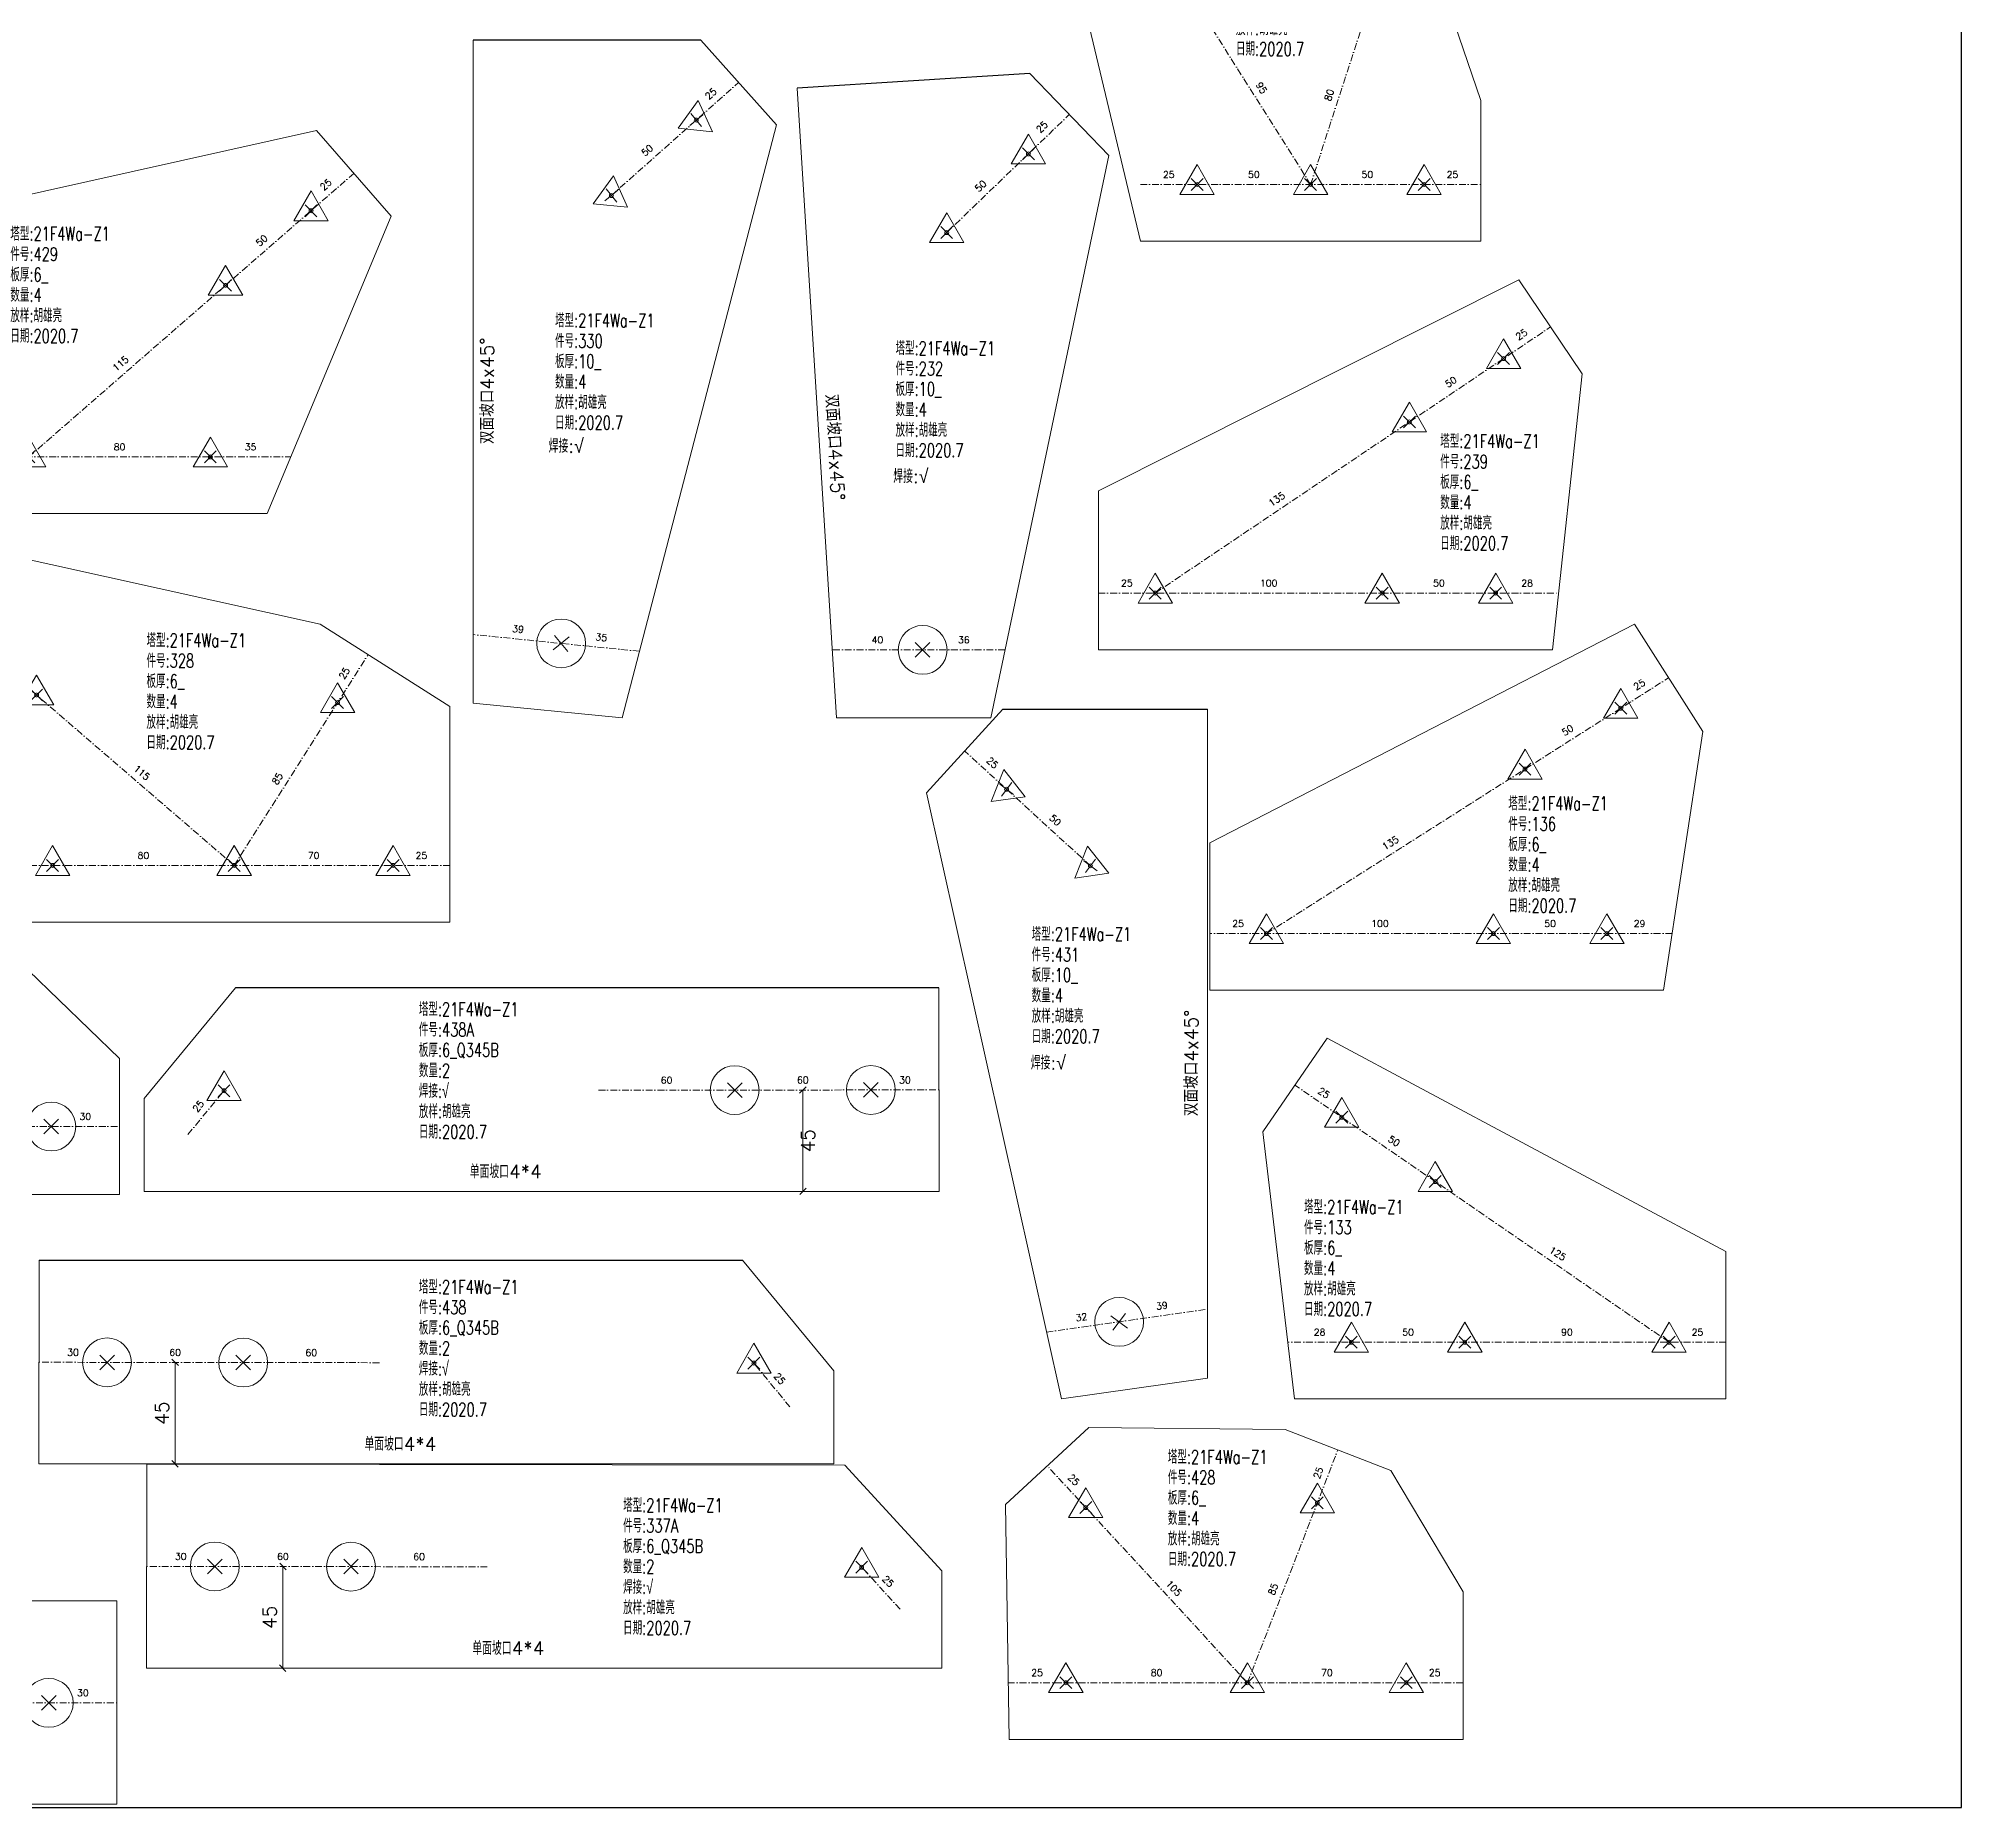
# Model space of a CAD drawing. Extents: x 1310 to 15542, y -76 to 8381.
# Drawn here: x 4231 to 5079, y 7151 to 7930 of the extents above; entities that cross this region are included whole.
import ezdxf
from ezdxf.enums import TextEntityAlignment as Align

# ---------------------------------------------------------------- set-up
doc = ezdxf.new("R2010")
doc.units = 0
doc.header["$MEASUREMENT"] = 0
doc.linetypes.add('一点画线', pattern=[5.2, 3, -1, 0.2, -1])
doc.layers.get('0').update_dxf_attribs({"linetype": 'CONTINUOUS', "lineweight": 25})
for name, color, linetype, lineweight in [('1', 7, 'CONTINUOUS', 25), ('2', 7, 'CONTINUOUS', 25), ('5', 7, 'CONTINUOUS', 25)]:
    doc.layers.add(name, color=color, linetype=linetype, lineweight=lineweight)
doc.styles.add('HZ', font='txt.shx', dxfattribs={"width": 0.7, "oblique": 12, "bigfont": 'hztxt.shx'})
doc.styles.get("Standard").update_dxf_attribs({"font": 'simplex.shx', "width": 0.7, "height": 3, "bigfont": 'gbhzfs.shx'})

# ---------------------------------------------------------------- blocks, each defined once
blk = doc.blocks.new('板孔17.5')
at = {"layer": '5', "color": 7, "linetype": 'Continuous', "lineweight": 13}
for p, q in [((0, 1), (-0.866, -0.5)), ((0.866, -0.5), (0, 1)), ((-0.3, -0.3), (0.3, 0.3)), ((0.3, -0.3), (-0.3, 0.3)), ((-0.866, -0.5), (0.866, -0.5))]:
    blk.add_line(p, q, dxfattribs=at)
at = {"layer": '5', "color": 7, "linetype": 'Continuous', "lineweight": 0}
blk.add_circle((0, 0), 0.1, dxfattribs=at)
blk = doc.blocks.new('PLKM_2efb2bea-b016-402b-b2bc-6c4419df2ce5', base_point=(7185.74, 15514.86))
at = {"layer": '1', "color": 7, "linetype": 'Continuous', "lineweight": 18}
for p, q in [((7007.15, 15595.51), (6819.96, 15499.22)), ((7037.19, 15548.26), (7007.15, 15595.51)), ((7019.96, 15434.22), (7037.19, 15548.26)), ((6819.96, 15499.22), (6819.96, 15434.22)), ((6819.96, 15434.22), (7019.96, 15434.22))]:
    blk.add_line(p, q, dxfattribs=at)
at = {"layer": '2', "color": 9, "linetype": '一点画线', "lineweight": 13}
for p, q in [((6844.96, 15459.22), (7022.17, 15571.89)), ((7023.74, 15459.22), (6819.96, 15459.22))]:
    blk.add_line(p, q, dxfattribs=at)
at = {"layer": '1', "color": 7, "linetype": 'Continuous', "lineweight": 0, "xscale": 8.75, "yscale": 8.75, "zscale": 8.75}
for p in [(7001.07, 15558.47), (6958.88, 15531.65), (6844.96, 15459.22), (6944.96, 15459.22), (6994.96, 15459.22)]:
    blk.add_blockref('板孔17.5', p, dxfattribs=at)
at = {"layer": '1', "color": 7, "linetype": 'Continuous', "lineweight": 13, "insert": (6951.52, 15519.54), "char_height": 6, "width": 600, "attachment_point": 1, "line_spacing_factor": 0.9}
blk.add_mtext('塔型:21F4Wa-Z1\\P件号:136\\P板厚:6_\\P数量:4\\P放样:胡雄亮\\P日期:2020.7', dxfattribs=at)
at = {"layer": '2', "color": 7, "linetype": 'Continuous', "lineweight": 13}
for s, p in [('25', (7010.55, 15566.87)), ('50', (6978.9, 15546.75)), ('135', (6900.85, 15497.12))]:
    blk.add_text(s, height=3, rotation=32, dxfattribs=at).set_placement(p, align=Align.BOTTOM_CENTER)
for s, p in [('25', (6832.46, 15461.22)), ('100', (6894.96, 15461.22)), ('50', (6969.96, 15461.22)), ('29', (7009.35, 15461.22))]:
    blk.add_text(s, height=3, dxfattribs=at).set_placement(p, align=Align.BOTTOM_CENTER)
blk = doc.blocks.new('PLKM_21301c6a-1b52-42dd-b8d4-a439b46438a1', base_point=(5581.8, 15513.64))
at = {"layer": '1', "color": 7, "linetype": 'Continuous', "lineweight": 18}
for p, q in [((5301.03, 15593.07), (5272.72, 15551.86)), ((5476.72, 15499.22), (5301.03, 15593.07)), ((5272.72, 15551.86), (5286.72, 15434.22)), ((5476.72, 15434.22), (5476.72, 15499.22)), ((5286.72, 15434.22), (5476.72, 15434.22))]:
    blk.add_line(p, q, dxfattribs=at)
at = {"layer": '2', "color": 9, "linetype": '一点画线', "lineweight": 13}
for p, q in [((5451.72, 15459.22), (5286.88, 15572.46)), ((5476.72, 15459.22), (5283.75, 15459.22))]:
    blk.add_line(p, q, dxfattribs=at)
at = {"layer": '1', "color": 7, "linetype": 'Continuous', "lineweight": 0, "xscale": 8.75, "yscale": 8.75, "zscale": 8.75}
for p in [(5307.48, 15558.31), (5348.69, 15529.99), (5311.72, 15459.22), (5361.72, 15459.22), (5451.72, 15459.22)]:
    blk.add_blockref('板孔17.5', p, dxfattribs=at)
at = {"layer": '1', "color": 7, "linetype": 'Continuous', "lineweight": 13, "insert": (5290.87, 15521.78), "char_height": 6, "width": 600, "attachment_point": 1, "line_spacing_factor": 0.9}
blk.add_mtext('塔型:21F4Wa-Z1\\P件号:133\\P板厚:6_\\P数量:4\\P放样:胡雄亮\\P日期:2020.7', dxfattribs=at)
at = {"layer": '2', "color": 7, "linetype": 'Continuous', "lineweight": 13}
for s, p in [('25', (5298.31, 15567.03)), ('50', (5329.22, 15545.8)), ('125', (5401.34, 15496.25))]:
    blk.add_text(s, height=3, rotation=327, dxfattribs=at).set_placement(p, align=Align.BOTTOM_CENTER)
for s, p in [('28', (5297.74, 15461.22)), ('50', (5336.72, 15461.22)), ('90', (5406.72, 15461.22)), ('25', (5464.22, 15461.22))]:
    blk.add_text(s, height=3, dxfattribs=at).set_placement(p, align=Align.BOTTOM_CENTER)
blk = doc.blocks.new('板孔21.5')
at = {"layer": '5', "color": 7, "linetype": 'Continuous', "lineweight": 13}
for p, q in [((-0.3, -0.3), (0.3, 0.3)), ((0.3, -0.3), (-0.3, 0.3))]:
    blk.add_line(p, q, dxfattribs=at)
blk.add_circle((0, 0), 1, dxfattribs=at)
blk = doc.blocks.new('PLKM_c6b155cf-644b-4ba2-95a2-b3d99ec414cb', base_point=(5397.73, 13278.19))
at = {"color": 0, "linetype": 'Continuous'}
blk.add_line((5387.36, 13323.76), (5077.4, 13323.76), dxfattribs=at)
at = {"layer": '1', "color": 7, "linetype": 'Continuous', "lineweight": 18}
for p, q in [((5037.22, 13274.99), (5077.4, 13323.76)), ((5387.36, 13323.76), (5387.46, 13234.01)), ((5037.22, 13234.01), (5037.22, 13274.99)), ((5387.46, 13234.01), (5037.22, 13234.01))]:
    blk.add_line(p, q, dxfattribs=at)
at = {"layer": '2', "color": 9, "linetype": '一点画线', "lineweight": 13}
for p, q in [((5056.51, 13259.09), (5072.41, 13278.39)), ((5237.41, 13278.58), (5387.41, 13278.76))]:
    blk.add_line(p, q, dxfattribs=at)
at = {"layer": '2', "color": 9, "linetype": 'Continuous', "lineweight": 18}
for p, q in [((5328.82, 13280.11), (5326, 13277.27)), ((5327.41, 13278.69), (5327.46, 13234.02)), ((5328.88, 13235.44), (5326.05, 13232.61))]:
    blk.add_line(p, q, dxfattribs=at)
at = {"layer": '1', "color": 7, "linetype": 'Continuous', "lineweight": 0}
for name, p, xscale, yscale, zscale in [('板孔17.5', (5072.41, 13278.39), -8.75, 8.75, 8.75), ('板孔21.5', (5297.41, 13278.65), -10.75, 10.75, 10.75), ('板孔21.5', (5357.41, 13278.73), -10.75, 10.75, 10.75)]:
    blk.add_blockref(name, p, dxfattribs=dict(at, xscale=xscale, yscale=yscale, zscale=zscale))
at = {"layer": '1', "color": 7, "linetype": 'Continuous', "lineweight": 13}
blk.add_text('单面坡口4*4', height=6, dxfattribs=at).set_placement((5196.52, 13238.01), align=Align.BOTTOM_CENTER)
at = {"layer": '1', "color": 7, "linetype": 'Continuous', "lineweight": 13, "insert": (5158.25, 13317.29), "char_height": 6, "width": 600, "attachment_point": 1, "line_spacing_factor": 0.9}
blk.add_mtext('塔型:21F4Wa-Z1\\P件号:438A\\P板厚:6_Q345B\\P数量:2\\P焊接:√\\P放样:胡雄亮\\P日期:2020.7', dxfattribs=at)
at = {"layer": '2', "color": 7, "linetype": 'Continuous', "lineweight": 13}
for s, p in [('60', (5267.41, 13280.62)), ('60', (5327.41, 13280.69)), ('30', (5372.41, 13280.74))]:
    blk.add_text(s, height=3, dxfattribs=at).set_placement(p, align=Align.BOTTOM_CENTER)
for s, height, rotation, p in [('25', 3, 50, (5062.92, 13270.01)), ('45', 6, 90, (5334.44, 13256.36))]:
    blk.add_text(s, height=height, rotation=rotation, dxfattribs=at).set_placement(p, align=Align.BOTTOM_CENTER)
blk = doc.blocks.new('PLKM_28240011-e366-495c-9762-8285798c0c77', base_point=(5040.28, 13278.19))
at = {"color": 0, "linetype": 'Continuous'}
blk.add_line((4656.67, 13323.76), (4966.63, 13323.76), dxfattribs=at)
at = {"layer": '1', "color": 7, "linetype": 'Continuous', "lineweight": 18}
for p, q in [((4656.67, 13323.76), (4656.57, 13234.01)), ((5006.81, 13274.99), (4966.63, 13323.76)), ((5006.81, 13234.01), (5006.81, 13274.99)), ((4656.57, 13234.01), (5006.81, 13234.01))]:
    blk.add_line(p, q, dxfattribs=at)
at = {"layer": '2', "color": 9, "linetype": '一点画线', "lineweight": 13}
for p, q in [((4806.62, 13278.58), (4656.62, 13278.76)), ((4987.51, 13259.09), (4971.62, 13278.39))]:
    blk.add_line(p, q, dxfattribs=at)
at = {"layer": '2', "color": 9, "linetype": 'Continuous', "lineweight": 18}
for p, q in [((4715.2, 13280.11), (4718.03, 13277.27)), ((4716.62, 13278.69), (4716.56, 13234.02)), ((4715.15, 13235.44), (4717.98, 13232.61))]:
    blk.add_line(p, q, dxfattribs=at)
at = {"layer": '1', "color": 7, "linetype": 'Continuous', "lineweight": 0}
for name, p, xscale, yscale, zscale in [('板孔21.5', (4686.62, 13278.73), 10.75, 10.75, 10.75), ('板孔21.5', (4746.62, 13278.65), 10.75, 10.75, 10.75), ('板孔17.5', (4971.62, 13278.39), 8.75, 8.75, 8.75)]:
    blk.add_blockref(name, p, dxfattribs=dict(at, xscale=xscale, yscale=yscale, zscale=zscale))
at = {"layer": '1', "color": 7, "linetype": 'Continuous', "lineweight": 13}
blk.add_text('单面坡口4*4', height=6, dxfattribs=at).set_placement((4815.87, 13238.01), align=Align.BOTTOM_CENTER)
at = {"layer": '1', "color": 7, "linetype": 'Continuous', "lineweight": 13, "insert": (4824, 13314.96), "char_height": 6, "width": 600, "attachment_point": 1, "line_spacing_factor": 0.9}
blk.add_mtext('塔型:21F4Wa-Z1\\P件号:438\\P板厚:6_Q345B\\P数量:2\\P焊接:√\\P放样:胡雄亮\\P日期:2020.7', dxfattribs=at)
at = {"layer": '2', "color": 7, "linetype": 'Continuous', "lineweight": 13}
for s, p in [('30', (4671.62, 13280.74)), ('60', (4716.62, 13280.69)), ('60', (4776.62, 13280.62))]:
    blk.add_text(s, height=3, dxfattribs=at).set_placement(p, align=Align.BOTTOM_CENTER)
for s, height, rotation, p in [('25', 3, 310, (4981.11, 13270.01)), ('45', 6, 90, (4715.59, 13256.36))]:
    blk.add_text(s, height=height, rotation=rotation, dxfattribs=at).set_placement(p, align=Align.BOTTOM_CENTER)
blk = doc.blocks.new('PLKM_cfa0d4a4-edfb-4e92-ad56-e556e73ffd2a', base_point=(4770.28, 14009.61))
at = {"layer": '1', "color": 7, "linetype": 'Continuous', "lineweight": 18}
for p, q in [((4365.42, 14055.23), (4365.31, 13965.38)), ((4673.01, 14054.85), (4365.42, 14055.23)), ((4715.68, 14008.31), (4673.01, 14054.85)), ((4715.68, 13965.38), (4715.68, 14008.31)), ((4365.31, 13965.38), (4715.68, 13965.38))]:
    blk.add_line(p, q, dxfattribs=at)
at = {"layer": '2', "color": 9, "linetype": '一点画线', "lineweight": 13}
for p, q in [((4515.36, 14010.04), (4365.36, 14010.23)), ((4697.26, 13991.41), (4680.36, 14009.84))]:
    blk.add_line(p, q, dxfattribs=at)
at = {"layer": '2', "color": 9, "linetype": 'Continuous', "lineweight": 18}
for p, q in [((4423.95, 14011.57), (4426.77, 14008.74)), ((4425.36, 14010.15), (4425.3, 13965.4)), ((4423.89, 13966.82), (4426.72, 13963.99))]:
    blk.add_line(p, q, dxfattribs=at)
at = {"layer": '1', "color": 7, "linetype": 'Continuous', "lineweight": 0}
for name, p, xscale, yscale, zscale in [('板孔21.5', (4395.36, 14010.19), 10.75, 10.75, 10.75), ('板孔21.5', (4455.36, 14010.12), 10.75, 10.75, 10.75), ('板孔17.5', (4680.36, 14009.84), 8.75, 8.75, 8.75)]:
    blk.add_blockref(name, p, dxfattribs=dict(at, xscale=xscale, yscale=yscale, zscale=zscale))
at = {"layer": '1', "color": 7, "linetype": 'Continuous', "lineweight": 13}
blk.add_text('单面坡口4*4', height=6, dxfattribs=at).set_placement((4524.68, 13969.39), align=Align.BOTTOM_CENTER)
at = {"layer": '1', "color": 7, "linetype": 'Continuous', "lineweight": 13, "insert": (4575.26, 14040.14), "char_height": 6, "width": 600, "attachment_point": 1, "line_spacing_factor": 0.9}
blk.add_mtext('塔型:21F4Wa-Z1\\P件号:337A\\P板厚:6_Q345B\\P数量:2\\P焊接:√\\P放样:胡雄亮\\P日期:2020.7', dxfattribs=at)
at = {"layer": '2', "color": 7, "linetype": 'Continuous', "lineweight": 13}
for s, p in [('30', (4380.36, 14012.21)), ('60', (4425.36, 14012.15)), ('60', (4485.36, 14012.08))]:
    blk.add_text(s, height=3, dxfattribs=at).set_placement(p, align=Align.BOTTOM_CENTER)
for s, height, rotation, p in [('25', 3, 314, (4690.28, 14001.98)), ('45', 6, 90, (4424.33, 13987.78))]:
    blk.add_text(s, height=height, rotation=rotation, dxfattribs=at).set_placement(p, align=Align.BOTTOM_CENTER)
blk = doc.blocks.new('PLKM_bfdd4485-46bb-4272-95eb-bc28a24a1358', base_point=(4612.39, 13284.55))
at = {"color": 0, "linetype": 'Continuous'}
blk.add_line((4322.92, 13436.49), (4413, 13436.49), dxfattribs=at)
at = {"layer": '1', "color": 7, "linetype": 'Continuous', "lineweight": 18}
for p, q in [((4322.92, 13436.49), (4289.21, 13399.57)), ((4413, 13141.8), (4413, 13436.49)), ((4289.21, 13399.57), (4348.66, 13132.61)), ((4348.66, 13132.61), (4413, 13141.8))]:
    blk.add_line(p, q, dxfattribs=at)
at = {"layer": '2', "color": 9, "linetype": '一点画线', "lineweight": 13}
for p, q in [((4361.46, 13367.46), (4306.07, 13418.03)), ((4342.12, 13161.98), (4413, 13172.11))]:
    blk.add_line(p, q, dxfattribs=at)
at = {"layer": '1', "color": 7, "linetype": 'Continuous', "lineweight": 0}
for name, p, xscale, yscale, zscale, rotation in [('板孔17.5', (4324.53, 13401.17), 8.749999999999034, 8.75, 8.75, 8.13010235414924), ('板孔17.5', (4361.46, 13367.46), 8.749999999999034, 8.75, 8.75, 8.13010235414924), ('板孔21.5', (4374.11, 13166.55), 10.75000000000014, 10.75, 10.75, 8.130102354151866)]:
    blk.add_blockref(name, p, dxfattribs=dict(at, xscale=xscale, yscale=yscale, zscale=zscale, rotation=rotation))
at = {"layer": '1', "color": 7, "linetype": 'Continuous', "lineweight": 13, "insert": (4335.56, 13340.36), "char_height": 6, "width": 600, "attachment_point": 1, "line_spacing_factor": 0.9}
blk.add_mtext('塔型:21F4Wa-Z1\\P件号:431\\P板厚:10_\\P数量:4\\P放样:胡雄亮\\P日期:2020.7', dxfattribs=at)
at = {"layer": '2', "color": 7, "linetype": 'Continuous', "lineweight": 13}
for s, rotation, p in [('25', 318.1301, (4316.65, 13411.08)), ('50', 318.1301, (4344.34, 13385.79)), ('39', 8.1301, (4393.28, 13171.31)), ('32', 8.1301, (4357.83, 13166.24))]:
    blk.add_text(s, height=3, rotation=rotation, dxfattribs=at).set_placement(p, align=Align.BOTTOM_CENTER)
at = {"layer": '2', "color": 2, "linetype": 'Continuous', "lineweight": 18, "style": 'HZ'}
blk.add_text('双面坡口4x45%%D', height=6, rotation=90, dxfattribs=at).set_placement((4410.66, 13257.18), align=Align.BOTTOM_LEFT)
at = {"layer": '2', "color": 2, "linetype": 'Continuous', "lineweight": 13}
blk.add_text('焊接:√', height=6, dxfattribs=at).set_placement((4335.18, 13277.73))
blk = doc.blocks.new('PLKM_f08cd9c3-46ad-4f88-a223-9dddd6a9edb5', base_point=(3736.44, 13226.16))
at = {"layer": '1', "color": 7, "linetype": 'Continuous', "lineweight": 18}
for p, q in [((3614.78, 13310.52), (3462.28, 13276.63)), ((3647.64, 13272.83), (3614.78, 13310.52)), ((3462.28, 13276.63), (3393.01, 13242.86)), ((3593.01, 13141.8), (3647.64, 13272.83)), ((3393.01, 13242.86), (3393.01, 13141.8)), ((3393.01, 13141.8), (3593.01, 13141.8))]:
    blk.add_line(p, q, dxfattribs=at)
at = {"layer": '2', "color": 9, "linetype": '一点画线', "lineweight": 13}
for p, q in [((3488.01, 13166.8), (3631.21, 13291.67)), ((3488.01, 13166.8), (3439.81, 13265.68)), ((3393.01, 13166.8), (3603.43, 13166.8))]:
    blk.add_line(p, q, dxfattribs=at)
at = {"layer": '1', "color": 7, "linetype": 'Continuous', "lineweight": 0, "xscale": 8.75, "yscale": 8.75, "zscale": 8.75}
for p in [(3612.37, 13275.24), (3450.76, 13243.2), (3574.69, 13242.38), (3418.01, 13166.8), (3488.01, 13166.8), (3568.01, 13166.8)]:
    blk.add_blockref('板孔17.5', p, dxfattribs=at)
at = {"layer": '1', "color": 7, "linetype": 'Continuous', "lineweight": 13, "insert": (3479.88, 13268.11), "char_height": 6, "width": 600, "attachment_point": 1, "line_spacing_factor": 0.9}
blk.add_mtext('塔型:21F4Wa-Z1\\P件号:429\\P板厚:6_\\P数量:4\\P放样:胡雄亮\\P日期:2020.7', dxfattribs=at)
at = {"layer": '2', "color": 7, "linetype": 'Continuous', "lineweight": 13}
for s, rotation, p in [('25', 41, (3620.48, 13284.96)), ('50', 41, (3592.21, 13260.32)), ('25', 297, (3447.08, 13255.32)), ('85', 297, (3471.18, 13205.88)), ('115', 41, (3530.03, 13206.1))]:
    blk.add_text(s, height=3, rotation=rotation, dxfattribs=at).set_placement(p, align=Align.BOTTOM_CENTER)
for s, p in [('25', (3405.51, 13168.8)), ('70', (3453.01, 13168.8)), ('80', (3528.01, 13168.8)), ('35', (3585.72, 13168.8))]:
    blk.add_text(s, height=3, dxfattribs=at).set_placement(p, align=Align.BOTTOM_CENTER)
blk = doc.blocks.new('PLKM_f2a3ae9d-5dd7-4a17-ba7d-6c5395cfad67', base_point=(3327.2, 13210.54))
at = {"layer": '1', "color": 7, "linetype": 'Continuous', "lineweight": 18}
for p, q in [((3028.19, 13279.27), (2991.45, 13245.35)), ((3114.57, 13278.38), (3028.19, 13279.27)), ((3161.17, 13260.26), (3114.57, 13278.38)), ((3193.01, 13206.8), (3161.17, 13260.26)), ((2991.45, 13245.35), (2993.01, 13141.8)), ((3193.01, 13141.8), (3193.01, 13206.8)), ((2993.01, 13141.8), (3193.01, 13141.8))]:
    blk.add_line(p, q, dxfattribs=at)
at = {"layer": '2', "color": 9, "linetype": '一点画线', "lineweight": 13}
for p, q in [((3098.01, 13166.8), (3137.87, 13269.32)), ((3098.01, 13166.8), (3009.82, 13262.31)), ((3193.01, 13166.8), (2992.63, 13166.8))]:
    blk.add_line(p, q, dxfattribs=at)
at = {"layer": '1', "color": 7, "linetype": 'Continuous', "lineweight": 0, "xscale": 8.75, "yscale": 8.75, "zscale": 8.75}
for p in [(3026.78, 13243.94), (3128.81, 13246.02), (3018.01, 13166.8), (3098.01, 13166.8), (3168.01, 13166.8)]:
    blk.add_blockref('板孔17.5', p, dxfattribs=at)
at = {"layer": '1', "color": 7, "linetype": 'Continuous', "lineweight": 13, "insert": (3062.95, 13269.25), "char_height": 6, "width": 600, "attachment_point": 1, "line_spacing_factor": 0.9}
blk.add_mtext('塔型:21F4Wa-Z1\\P件号:428\\P板厚:6_\\P数量:4\\P放样:胡雄亮\\P日期:2020.7', dxfattribs=at)
at = {"layer": '2', "color": 7, "linetype": 'Continuous', "lineweight": 13}
for s, rotation, p in [('25', 69, (3131.48, 13258.39)), ('25', 314, (3019.77, 13254.48)), ('105', 314, (3063.86, 13206.73)), ('85', 69, (3111.55, 13207.14))]:
    blk.add_text(s, height=3, rotation=rotation, dxfattribs=at).set_placement(p, align=Align.BOTTOM_CENTER)
for s, p in [('25', (3005.32, 13168.8)), ('80', (3058.01, 13168.8)), ('70', (3133.01, 13168.8)), ('25', (3180.51, 13168.8))]:
    blk.add_text(s, height=3, dxfattribs=at).set_placement(p, align=Align.BOTTOM_CENTER)
blk = doc.blocks.new('PLKM_dfa7775e-fc42-4dc7-bb03-d06de160b0b8', base_point=(4420.81, 14067.5))
at = {"color": 0, "linetype": 'Continuous'}
blk.add_line((4203.16, 14216.82), (4102.76, 14216.82), dxfattribs=at)
at = {"layer": '1', "color": 7, "linetype": 'Continuous', "lineweight": 18}
for p, q in [((4102.76, 14216.82), (4102.76, 13924.74)), ((4236.37, 14179.45), (4203.16, 14216.82)), ((4168.43, 13918.17), (4236.37, 14179.45)), ((4102.76, 13924.74), (4168.43, 13918.17))]:
    blk.add_line(p, q, dxfattribs=at)
at = {"layer": '2', "color": 9, "linetype": '一点画线', "lineweight": 13}
for p, q in [((4163.7, 14148.32), (4219.76, 14198.14)), ((4176.07, 13947.55), (4102.76, 13954.89))]:
    blk.add_line(p, q, dxfattribs=at)
at = {"layer": '1', "color": 7, "linetype": 'Continuous', "lineweight": 0}
for name, p, xscale, yscale, zscale, rotation in [('板孔17.5', (4201.08, 14181.53), 8.749999999999504, 8.75, 8.75, 354.2894068624956), ('板孔17.5', (4163.7, 14148.32), 8.749999999999504, 8.75, 8.75, 354.2894068624956), ('板孔21.5', (4141.57, 13951), 10.75000000000041, 10.75, 10.75, 354.2894068625023)]:
    blk.add_blockref(name, p, dxfattribs=dict(at, xscale=xscale, yscale=yscale, zscale=zscale, rotation=rotation))
at = {"layer": '1', "color": 7, "linetype": 'Continuous', "lineweight": 13, "insert": (4138.86, 14096.26), "char_height": 6, "width": 600, "attachment_point": 1, "line_spacing_factor": 0.9}
blk.add_mtext('塔型:21F4Wa-Z1\\P件号:330\\P板厚:10_\\P数量:4\\P放样:胡雄亮\\P日期:2020.7', dxfattribs=at)
at = {"layer": '2', "color": 7, "linetype": 'Continuous', "lineweight": 13}
for s, rotation, p in [('25', 41.28941, (4209.09, 14191.33)), ('50', 41.28941, (4181.06, 14166.42)), ('39', 354.28941, (4122.36, 13954.93)), ('35', 354.28941, (4159.02, 13951.27))]:
    blk.add_text(s, height=3, rotation=rotation, dxfattribs=at).set_placement(p, align=Align.BOTTOM_CENTER)
at = {"layer": '2', "color": 2, "linetype": 'Continuous', "lineweight": 18, "style": 'HZ'}
blk.add_text('双面坡口4x45%%D', height=6, rotation=90, dxfattribs=at).set_placement((4113.75, 14038.82), align=Align.BOTTOM_LEFT)
at = {"layer": '2', "color": 2, "linetype": 'Continuous', "lineweight": 13}
blk.add_text('焊接:√', height=6, dxfattribs=at).set_placement((4136.05, 14034.99))
blk = doc.blocks.new('PLKM_df97d44d-681a-4764-8d56-600c3e7ac738', base_point=(3491.56, 14008.74))
at = {"layer": '1', "color": 7, "linetype": 'Continuous', "lineweight": 18}
for p, q in [((3163.42, 14092.75), (3130.77, 14054.88)), ((3328.85, 14056), (3163.42, 14092.75)), ((3130.77, 14054.88), (3185.99, 13924.74)), ((3385.99, 14019.71), (3328.85, 14056)), ((3385.99, 13924.74), (3385.99, 14019.71)), ((3185.99, 13924.74), (3385.99, 13924.74))]:
    blk.add_line(p, q, dxfattribs=at)
at = {"layer": '2', "color": 9, "linetype": '一点画线', "lineweight": 13}
for p, q in [((3290.99, 13949.74), (3147.1, 14073.82)), ((3290.99, 13949.74), (3349.95, 14042.6)), ((3385.99, 13949.74), (3175.38, 13949.74))]:
    blk.add_line(p, q, dxfattribs=at)
at = {"layer": '1', "color": 7, "linetype": 'Continuous', "lineweight": 0, "xscale": 8.75, "yscale": 8.75, "zscale": 8.75}
for p in [(3166.03, 14057.49), (3203.9, 14024.84), (3336.55, 14021.49), (3210.99, 13949.74), (3290.99, 13949.74), (3360.99, 13949.74)]:
    blk.add_blockref('板孔17.5', p, dxfattribs=at)
at = {"layer": '1', "color": 7, "linetype": 'Continuous', "lineweight": 13, "insert": (3252.35, 14051.93), "char_height": 6, "width": 600, "attachment_point": 1, "line_spacing_factor": 0.9}
blk.add_mtext('塔型:21F4Wa-Z1\\P件号:328\\P板厚:6_\\P数量:4\\P放样:胡雄亮\\P日期:2020.7', dxfattribs=at)
at = {"layer": '2', "color": 7, "linetype": 'Continuous', "lineweight": 13}
for s, rotation, p in [('25', 320, (3157.87, 14067.17)), ('50', 320, (3186.27, 14042.68)), ('25', 58, (3341.56, 14033.12)), ('115', 320, (3248.75, 13988.8)), ('85', 58, (3312.08, 13986.69))]:
    blk.add_text(s, height=3, rotation=rotation, dxfattribs=at).set_placement(p, align=Align.BOTTOM_CENTER)
for s, p in [('36', (3193.18, 13951.74)), ('80', (3250.99, 13951.74)), ('70', (3325.99, 13951.74)), ('25', (3373.49, 13951.74))]:
    blk.add_text(s, height=3, dxfattribs=at).set_placement(p, align=Align.BOTTOM_CENTER)
blk = doc.blocks.new('PLKM_a797a17f-ab0d-4413-917b-6b0d306fa6f3', base_point=(6936.49, 14725.05))
at = {"layer": '1', "color": 7, "linetype": 'Continuous', "lineweight": 18}
for p, q in [((6589.92, 14770.61), (6589.92, 14680.91)), ((6940.03, 14770.6), (6589.92, 14770.61)), ((6940.03, 14680.91), (6940.03, 14770.6)), ((6589.92, 14680.91), (6940.03, 14680.91))]:
    blk.add_line(p, q, dxfattribs=at)
at = {"layer": '2', "color": 9, "linetype": 'Continuous', "lineweight": 18}
for p, q in [((6878.61, 14727.02), (6881.44, 14724.19)), ((6880.03, 14725.6), (6880.03, 14680.9)), ((6878.61, 14682.32), (6881.44, 14679.49))]:
    blk.add_line(p, q, dxfattribs=at)
at = {"layer": '2', "color": 9, "linetype": '一点画线', "lineweight": 13}
for p, q in [((6605.4, 14710.13), (6625.03, 14725.61)), ((6790.03, 14725.61), (6940.03, 14725.6))]:
    blk.add_line(p, q, dxfattribs=at)
at = {"layer": '1', "color": 7, "linetype": 'Continuous', "lineweight": 0}
for name, p, xscale, yscale, zscale in [('板孔17.5', (6625.03, 14725.61), 8.75, 8.75, 8.75), ('板孔21.5', (6850.03, 14725.61), 10.75, 10.75, 10.75), ('板孔21.5', (6910.03, 14725.6), 10.75, 10.75, 10.75)]:
    blk.add_blockref(name, p, dxfattribs=dict(at, xscale=xscale, yscale=yscale, zscale=zscale))
at = {"layer": '1', "color": 7, "linetype": 'Continuous', "lineweight": 13}
blk.add_text('单面坡口4*4', height=6, dxfattribs=at).set_placement((6769.54, 14687.49), align=Align.BOTTOM_CENTER)
at = {"layer": '1', "color": 7, "linetype": 'Continuous', "lineweight": 13, "insert": (6683.06, 14763.89), "char_height": 6, "width": 600, "attachment_point": 1, "line_spacing_factor": 0.9}
blk.add_mtext('塔型:21F4Wa-Z1\\P件号:241\\P板厚:6_Q345B\\P数量:2\\P焊接:√\\P放样:胡雄亮\\P日期:2020.7', dxfattribs=at)
at = {"layer": '2', "color": 7, "linetype": 'Continuous', "lineweight": 13}
for s, p in [('60', (6820.03, 14727.61)), ('60', (6880.03, 14727.6)), ('30', (6925.03, 14727.6))]:
    blk.add_text(s, height=3, dxfattribs=at).set_placement(p, align=Align.BOTTOM_CENTER)
for s, height, rotation, p in [('25', 3, 38, (6613.97, 14719.44)), ('45', 6, 90, (6879.03, 14703.25))]:
    blk.add_text(s, height=height, rotation=rotation, dxfattribs=at).set_placement(p, align=Align.BOTTOM_CENTER)
blk = doc.blocks.new('PLKM_f6a91682-bce6-483d-b7e0-1692255661a6', base_point=(6080.17, 14651.56))
at = {"layer": '1', "color": 7, "linetype": 'Continuous', "lineweight": 18}
for p, q in [((5890.13, 14733.07), (5704.88, 14640.05)), ((5918.05, 14691.59), (5890.13, 14733.07)), ((5904.88, 14570.05), (5918.05, 14691.59)), ((5704.88, 14640.05), (5704.88, 14570.05)), ((5704.88, 14570.05), (5904.88, 14570.05))]:
    blk.add_line(p, q, dxfattribs=at)
at = {"layer": '2', "color": 9, "linetype": '一点画线', "lineweight": 13}
for p, q in [((5729.88, 14595.05), (5904.09, 14712.33)), ((5704.88, 14595.05), (5907.59, 14595.05))]:
    blk.add_line(p, q, dxfattribs=at)
at = {"layer": '1', "color": 7, "linetype": 'Continuous', "lineweight": 0, "xscale": 8.75, "yscale": 8.75, "zscale": 8.75}
for p in [(5883.35, 14698.37), (5841.87, 14670.44), (5729.88, 14595.05), (5829.88, 14595.05), (5879.88, 14595.05)]:
    blk.add_blockref('板孔17.5', p, dxfattribs=at)
at = {"layer": '1', "color": 7, "linetype": 'Continuous', "lineweight": 13, "insert": (5855.45, 14664.98), "char_height": 6, "width": 600, "attachment_point": 1, "line_spacing_factor": 0.9}
blk.add_mtext('塔型:21F4Wa-Z1\\P件号:239\\P板厚:6_\\P数量:4\\P放样:胡雄亮\\P日期:2020.7', dxfattribs=at)
at = {"layer": '2', "color": 7, "linetype": 'Continuous', "lineweight": 13}
for s, p in [('25', (5892.6, 14707.01)), ('50', (5861.49, 14686.07)), ('135', (5784.76, 14634.41))]:
    blk.add_text(s, height=3, rotation=34, dxfattribs=at).set_placement(p, align=Align.BOTTOM_CENTER)
for s, p in [('25', (5717.38, 14597.05)), ('100', (5779.88, 14597.05)), ('50', (5854.88, 14597.05)), ('28', (5893.74, 14597.05))]:
    blk.add_text(s, height=3, dxfattribs=at).set_placement(p, align=Align.BOTTOM_CENTER)
blk = doc.blocks.new('PLKM_eec60a14-a947-42e6-bff1-860a6008fe85', base_point=(5364.31, 14711.98))
at = {"color": 0, "linetype": 'Continuous'}
blk.add_line((5145.24, 14853.9), (5042.63, 14847.48), dxfattribs=at)
at = {"layer": '1', "color": 7, "linetype": 'Continuous', "lineweight": 18}
for p, q in [((5179.93, 14817.89), (5145.24, 14853.9)), ((5042.63, 14847.48), (5059.96, 14570.05)), ((5127.96, 14570.05), (5179.93, 14817.89)), ((5059.96, 14570.05), (5127.96, 14570.05))]:
    blk.add_line(p, q, dxfattribs=at)
at = {"layer": '2', "color": 9, "linetype": '一点画线', "lineweight": 13}
for p, q in [((5108.56, 14783.87), (5162.58, 14835.89)), ((5134.25, 14600.05), (5058.09, 14600.05))]:
    blk.add_line(p, q, dxfattribs=at)
at = {"layer": '1', "color": 7, "linetype": 'Continuous', "lineweight": 0}
for name, p, xscale, yscale, zscale in [('板孔17.5', (5144.58, 14818.55), 8.75, 8.75, 8.75), ('板孔17.5', (5108.56, 14783.87), 8.75, 8.75, 8.75), ('板孔21.5', (5097.96, 14600.05), 10.75, 10.75, 10.75)]:
    blk.add_blockref(name, p, dxfattribs=dict(at, xscale=xscale, yscale=yscale, zscale=zscale))
at = {"layer": '1', "color": 7, "linetype": 'Continuous', "lineweight": 13, "insert": (5086, 14735.92), "char_height": 6, "width": 600, "attachment_point": 1, "line_spacing_factor": 0.9}
blk.add_mtext('塔型:21F4Wa-Z1\\P件号:232\\P板厚:10_\\P数量:4\\P放样:胡雄亮\\P日期:2020.7', dxfattribs=at)
at = {"layer": '2', "color": 7, "linetype": 'Continuous', "lineweight": 13}
for s, p in [('25', (5152.19, 14828.66)), ('50', (5125.18, 14802.65))]:
    blk.add_text(s, height=3, rotation=44, dxfattribs=at).set_placement(p, align=Align.BOTTOM_CENTER)
at = {"layer": '2', "color": 2, "linetype": 'Continuous', "lineweight": 18, "style": 'HZ'}
blk.add_text('双面坡口4x45%%D', height=6, rotation=273.57633, dxfattribs=at).set_placement((5053.07, 14712.33), align=Align.BOTTOM_LEFT)
at = {"layer": '2', "color": 2, "linetype": 'Continuous', "lineweight": 13}
blk.add_text('焊接:√', height=6, dxfattribs=at).set_placement((5085.03, 14673.56))
at = {"layer": '2', "color": 7, "linetype": 'Continuous', "lineweight": 13}
for s, p in [('40', (5078.03, 14602.05)), ('36', (5116.11, 14602.05))]:
    blk.add_text(s, height=3, dxfattribs=at).set_placement(p, align=Align.BOTTOM_CENTER)
blk = doc.blocks.new('PLKM_8a99582c-4e8a-4526-8f45-50d7b5fc9e2b', base_point=(8647.45, 15514.08))
at = {"layer": '1', "color": 7, "linetype": 'Continuous', "lineweight": 18}
for p, q in [((8356.7, 15577.62), (8281.36, 15510.54)), ((8512.21, 15577.62), (8356.7, 15577.62)), ((8581.59, 15510.54), (8512.21, 15577.62)), ((8281.36, 15510.54), (8281.36, 15450.54)), ((8581.59, 15450.54), (8581.59, 15510.54)), ((8281.36, 15450.54), (8581.59, 15450.54))]:
    blk.add_line(p, q, dxfattribs=at)
at = {"layer": '2', "color": 9, "linetype": '一点画线', "lineweight": 13}
for p, q in [((8391.36, 15480.54), (8394.97, 15545.44)), ((8471.59, 15480.54), (8475.2, 15545.44)), ((8281.36, 15480.54), (8581.59, 15480.54))]:
    blk.add_line(p, q, dxfattribs=at)
at = {"layer": '1', "color": 7, "linetype": 'Continuous', "lineweight": 0, "xscale": 10.75, "yscale": 10.75, "zscale": 10.75}
for p in [(8394.97, 15545.44), (8475.2, 15545.44), (8311.36, 15480.54), (8391.36, 15480.54), (8471.59, 15480.54), (8551.59, 15480.54)]:
    blk.add_blockref('板孔21.5', p, dxfattribs=at)
at = {"layer": '1', "color": 7, "linetype": 'Continuous', "lineweight": 13, "insert": (8413.54, 15567), "char_height": 6, "width": 600, "attachment_point": 1, "line_spacing_factor": 0.9}
blk.add_mtext('塔型:21F4Wa-Z1\\P件号:155\\P板厚:8_Q345B\\P数量:4\\P放样:胡雄亮\\P日期:2020.7', dxfattribs=at)
at = {"layer": '2', "color": 7, "linetype": 'Continuous', "lineweight": 13}
for p in [(8391.17, 15513.11), (8471.39, 15513.11)]:
    blk.add_text('65', height=3, rotation=87, dxfattribs=at).set_placement(p, align=Align.BOTTOM_CENTER)
for s, p in [('30', (8296.36, 15482.54)), ('80', (8351.36, 15482.54)), ('80', (8431.48, 15482.54)), ('80', (8511.59, 15482.54)), ('30', (8566.59, 15482.54))]:
    blk.add_text(s, height=3, dxfattribs=at).set_placement(p, align=Align.BOTTOM_CENTER)
blk = doc.blocks.new('PLKM_9ae46f6e-eb2b-428a-b467-ffb94c58a997', base_point=(4350.48, 15541.58))
at = {"layer": '1', "color": 7, "linetype": 'Continuous', "lineweight": 18}
for p, q in [((4053.24, 15632.62), (4010.97, 15605.92)), ((4179.13, 15567.67), (4053.24, 15632.62)), ((4010.97, 15605.92), (4047.89, 15450.54)), ((4197.89, 15512.54), (4179.13, 15567.67)), ((4197.89, 15450.54), (4197.89, 15512.54)), ((4047.89, 15450.54), (4197.89, 15450.54))]:
    blk.add_line(p, q, dxfattribs=at)
at = {"layer": '2', "color": 9, "linetype": '一点画线', "lineweight": 13}
for p, q in [((4122.89, 15475.54), (4032.1, 15619.27)), ((4122.89, 15475.54), (4156.62, 15579.28)), ((4047.89, 15475.54), (4197.89, 15475.54))]:
    blk.add_line(p, q, dxfattribs=at)
at = {"layer": '1', "color": 7, "linetype": 'Continuous', "lineweight": 0, "xscale": 8.75, "yscale": 8.75, "zscale": 8.75}
for p in [(4045.46, 15598.13), (4072.16, 15555.86), (4147.63, 15551.62), (4072.89, 15475.54), (4122.89, 15475.54), (4172.89, 15475.54)]:
    blk.add_blockref('板孔17.5', p, dxfattribs=at)
at = {"layer": '1', "color": 7, "linetype": 'Continuous', "lineweight": 13, "insert": (4090, 15583.3), "char_height": 6, "width": 600, "attachment_point": 1, "line_spacing_factor": 0.9}
blk.add_mtext('塔型:21F4Wa-Z1\\P件号:124\\P板厚:6_\\P数量:4\\P放样:胡雄亮\\P日期:2020.7', dxfattribs=at)
at = {"layer": '2', "color": 7, "linetype": 'Continuous', "lineweight": 13}
for s, rotation, p in [('25', 303, (4040.47, 15609.77)), ('50', 303, (4060.5, 15578.06)), ('29', 72, (4150.22, 15566.07)), ('95', 303, (4099.22, 15516.77)), ('80', 72, (4133.36, 15514.2))]:
    blk.add_text(s, height=3, rotation=rotation, dxfattribs=at).set_placement(p, align=Align.BOTTOM_CENTER)
for s, p in [('25', (4060.39, 15477.54)), ('50', (4097.89, 15477.54)), ('50', (4147.89, 15477.54)), ('25', (4185.39, 15477.54))]:
    blk.add_text(s, height=3, dxfattribs=at).set_placement(p, align=Align.BOTTOM_CENTER)

msp = doc.modelspace()

# ---------------------------------------------------------------- linework, layer by layer
at = {"color": 0, "linetype": 'Continuous'}
msp.add_lwpolyline([(2328.88, 7150.933), (5078.563, 7150.933), (5078.563, 8380.933), (2328.88, 8380.933)], close=True, dxfattribs=at)

# ---------------------------------------------------------------- block references
for name, p in [('PLKM_9ae46f6e-eb2b-428a-b467-ffb94c58a997', (5019.363, 7931.97)), ('PLKM_dfa7775e-fc42-4dc7-bb03-d06de160b0b8', (4740.832, 7780.261)), ('PLKM_eec60a14-a947-42e6-bff1-860a6008fe85', (4887.195, 7772.855)), ('PLKM_f08cd9c3-46ad-4f88-a223-9dddd6a9edb5', (4475.447, 7805.29)), ('PLKM_f6a91682-bce6-483d-b7e0-1692255661a6', (5073.598, 7742.44)), ('PLKM_df97d44d-681a-4764-8d56-600c3e7ac738', (4518.09, 7624.94)), ('PLKM_2efb2bea-b016-402b-b2bc-6c4419df2ce5', (5113.097, 7591.583)), ('PLKM_bfdd4485-46bb-4272-95eb-bc28a24a1358', (4945.706, 7482.871)), ('PLKM_8a99582c-4e8a-4526-8f45-50d7b5fc9e2b', (4332.795, 7484.47)), ('PLKM_c6b155cf-644b-4ba2-95a2-b3d99ec414cb', (4638.364, 7466.511)), ('PLKM_21301c6a-1b52-42dd-b8d4-a439b46438a1', (5079.802, 7410.36)), ('PLKM_28240011-e366-495c-9762-8285798c0c77', (4615.163, 7346.511)), ('PLKM_f2a3ae9d-5dd7-4a17-ba7d-6c5395cfad67', (4993.131, 7249.668)), ('PLKM_cfa0d4a4-edfb-4e92-ad56-e556e73ffd2a', (4683.903, 7256.553)), ('PLKM_a797a17f-ab0d-4413-917b-6b0d306fa6f3', (4262.309, 7196.495))]:
    msp.add_blockref(name, p, dxfattribs=at)

doc.saveas('drawing.dxf')
